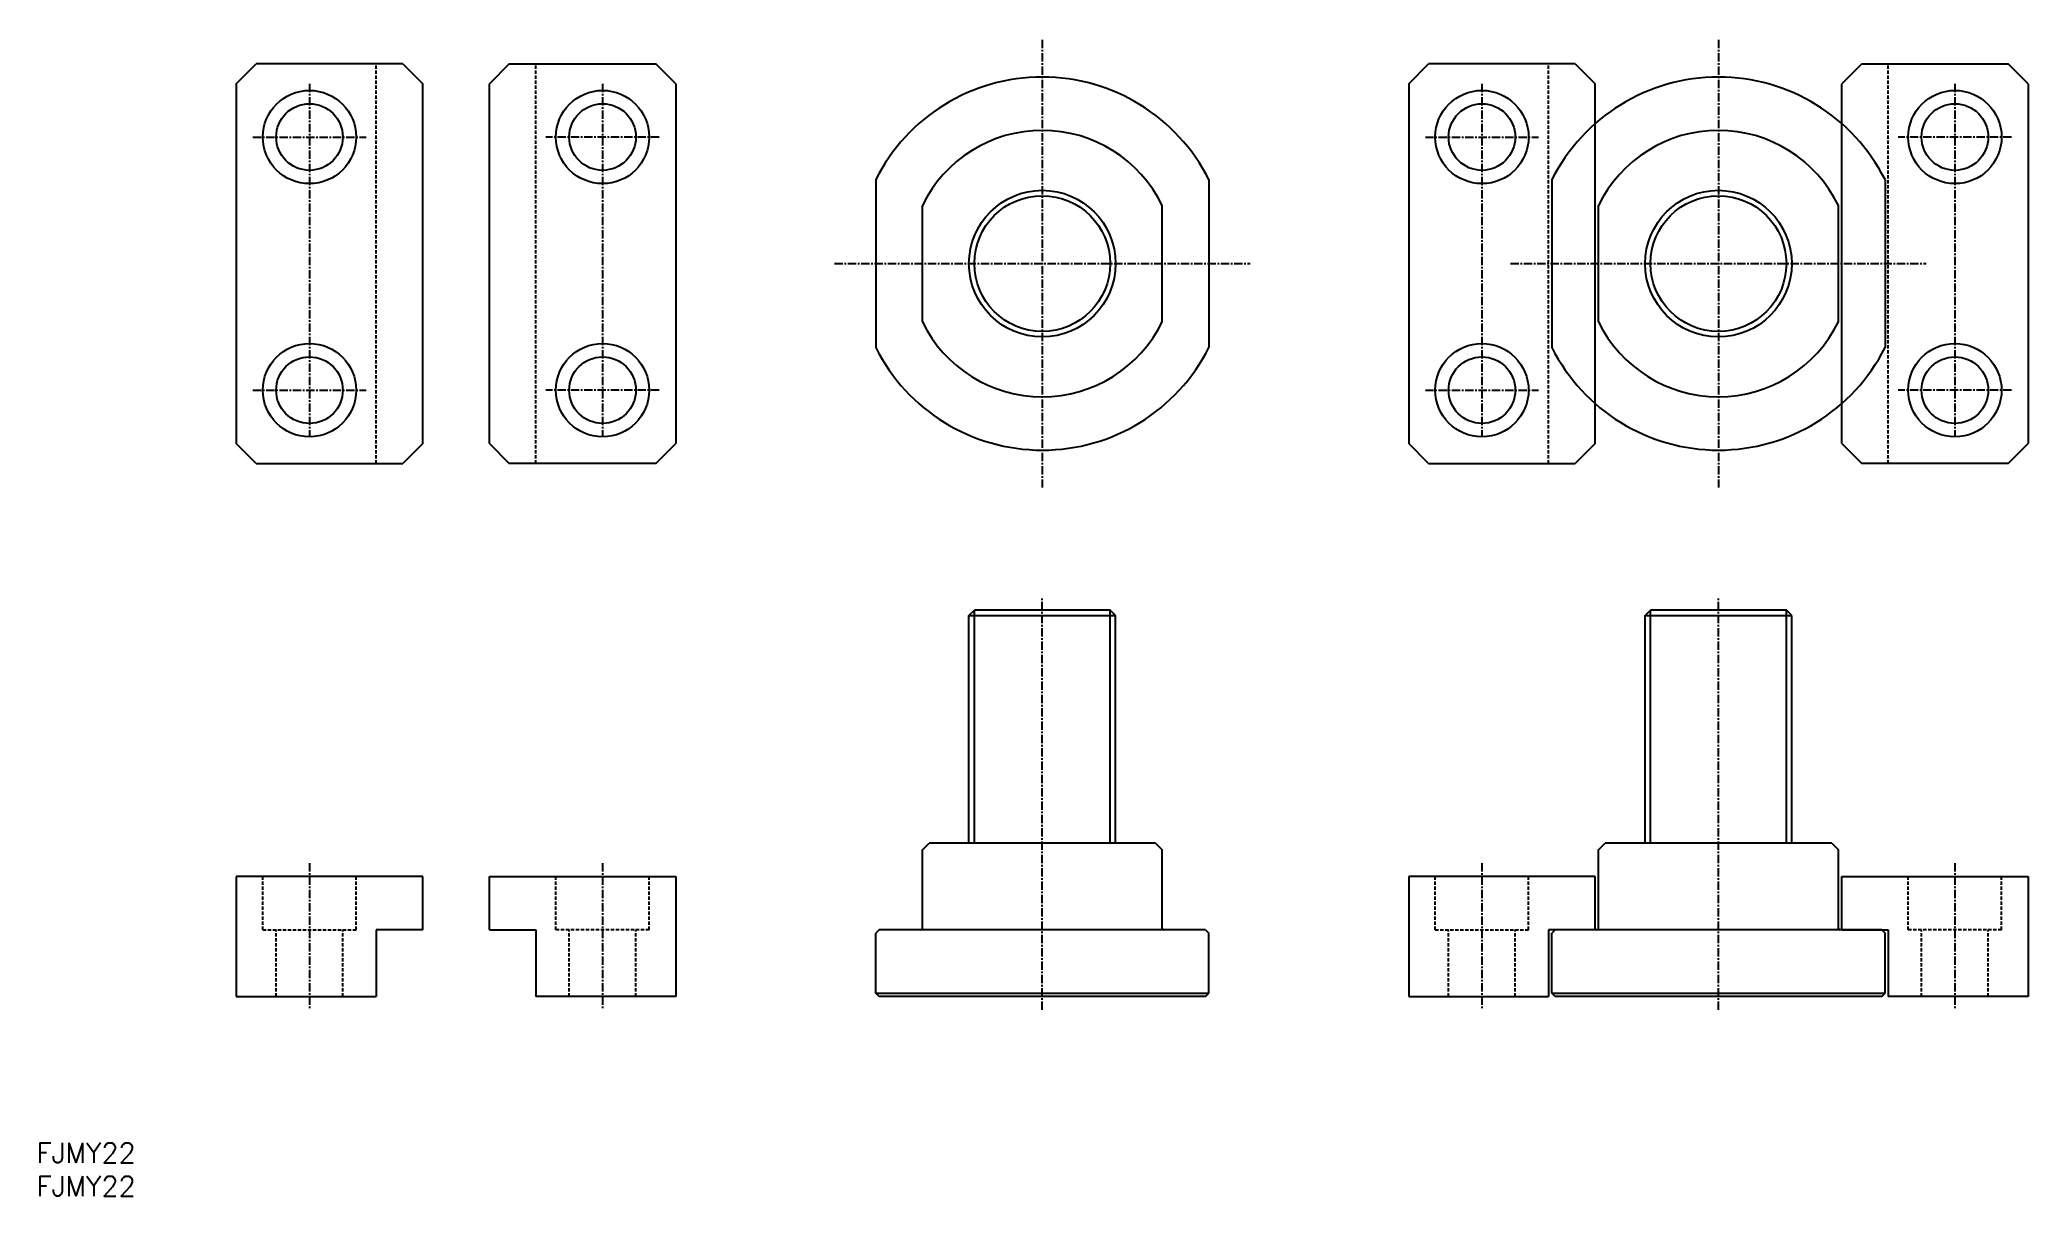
# Model space of a CAD drawing. Extents: x 1 to 299, y 0 to 174.
import ezdxf

# ---------------------------------------------------------------- set-up
doc = ezdxf.new("R2010")
doc.units = 0
doc.linetypes.add('CENTER', pattern=[2, 1.25, -0.25, 0.25, -0.25])
doc.linetypes.add('DASHED', pattern=[0.75, 0.5, -0.25])
doc.layers.get('0').update_dxf_attribs({"linetype": 'CONTINUOUS'})
doc.layers.add('CENTER', color=1, linetype='CENTER')
doc.styles.get("Standard").update_dxf_attribs({"font": 'txt.shx'})

# ---------------------------------------------------------------- blocks, each defined once
blk = doc.blocks.new('*U22')
at = {"color": 7, "linetype": 'CONTINUOUS'}
blk.add_text('FJMY22', height=3, dxfattribs=at).set_placement((0, 0))
blk = doc.blocks.new('*U23')
at = {"color": 7, "linetype": 'CONTINUOUS'}
blk.add_text('FJMY22', height=3, dxfattribs=at).set_placement((0, 5))

msp = doc.modelspace()

# ---------------------------------------------------------------- linework, layer by layer
at = {"color": 7, "linetype": 'CONTINUOUS'}
for p, q in [((30, 167), (33, 170)), ((55, 170), (33, 170)), ((55, 170), (58, 167)), ((71, 170), (68, 167)), ((71, 170), (93, 170)), ((96, 167), (93, 170)), ((206, 167), (209, 170)), ((231, 170), (209, 170)), ((231, 170), (234, 167)), ((274, 170), (271, 167)), ((274, 170), (296, 170)), ((299, 167), (296, 170)), ((30, 167), (30, 113)), ((58, 113), (58, 167)), ((68, 113), (68, 167)), ((96, 167), (96, 113)), ((206, 167), (206, 113)), ((234, 113), (234, 167)), ((271, 113), (271, 167)), ((299, 167), (299, 113)), ((126, 152.61), (126, 127.39)), ((176, 152.61), (176, 127.39)), ((227.5, 152.61), (227.5, 127.39)), ((277.5, 152.61), (277.5, 127.39)), ((133, 131.28), (133, 148.72)), ((169, 131.28), (169, 148.72)), ((234.5, 131.28), (234.5, 148.72)), ((270.5, 131.28), (270.5, 148.72)), ((33, 110), (30, 113)), ((58, 113), (55, 110)), ((68, 113), (71, 110)), ((93, 110), (96, 113)), ((209, 110), (206, 113)), ((234, 113), (231, 110)), ((271, 113), (274, 110)), ((296, 110), (299, 113)), ((33, 110), (55, 110)), ((93, 110), (71, 110)), ((209, 110), (231, 110)), ((296, 110), (274, 110)), ((140, 87.19), (140.81, 88)), ((140, 53), (140, 87.19)), ((140, 87.19), (162, 87.19)), ((161.19, 88), (140.81, 88)), ((162, 87.19), (161.19, 88)), ((162, 53), (162, 87.19)), ((241.5, 87.19), (242.31, 88)), ((241.5, 53), (241.5, 87.19)), ((241.5, 87.19), (263.5, 87.19)), ((262.69, 88), (242.31, 88)), ((263.5, 87.19), (262.69, 88)), ((263.5, 53), (263.5, 87.19)), ((133, 52), (134, 53)), ((133, 40.2), (133, 52)), ((168, 53), (134, 53)), ((168, 53), (169, 52)), ((169, 40.2), (169, 52)), ((234.5, 52), (235.5, 53)), ((234.5, 40.2), (234.5, 52)), ((269.5, 53), (235.5, 53)), ((269.5, 53), (270.5, 52)), ((270.5, 40.2), (270.5, 52)), ((58, 48), (30, 48)), ((30, 48), (30, 30)), ((58, 40), (58, 48)), ((68, 40), (68, 48)), ((68, 48), (96, 48)), ((96, 48), (96, 30)), ((234, 48), (206, 48)), ((206, 48), (206, 30)), ((234, 40), (234, 48)), ((271, 40), (271, 48)), ((271, 48), (299, 48)), ((299, 48), (299, 30)), ((51, 40), (51, 30)), ((58, 40), (51, 40)), ((68, 40), (75, 40)), ((75, 40), (75, 30)), ((126.5, 40), (126, 39.5)), ((126, 30.5), (126, 39.5)), ((175.5, 40), (126.5, 40)), ((175.5, 40), (176, 39.5)), ((176, 30.5), (176, 39.5)), ((227, 40), (227, 30)), ((234, 40), (227, 40)), ((228, 40), (227.5, 39.5)), ((227.5, 30.5), (227.5, 39.5)), ((277, 40), (228, 40)), ((271, 40), (278, 40)), ((277, 40), (277.5, 39.5)), ((277.5, 30.5), (277.5, 39.5)), ((278, 40), (278, 30)), ((30, 30), (51, 30)), ((96, 30), (75, 30)), ((126.5, 30), (126, 30.5)), ((126, 30.5), (176, 30.5)), ((175.5, 30), (126.5, 30)), ((175.5, 30), (176, 30.5)), ((206, 30), (227, 30)), ((228, 30), (227.5, 30.5)), ((227.5, 30.5), (277.5, 30.5)), ((277, 30), (228, 30)), ((277, 30), (277.5, 30.5)), ((299, 30), (278, 30))]:
    msp.add_line(p, q, dxfattribs=at)
at = {"color": 3, "linetype": 'DASHED'}
for p, q in [((51, 110), (51, 170)), ((75, 110), (75, 170)), ((227, 110), (227, 170)), ((278, 110), (278, 170)), ((34, 40), (34, 48)), ((48, 40), (48, 48)), ((78, 40), (78, 48)), ((92, 40), (92, 48)), ((210, 40), (210, 48)), ((224, 40), (224, 48)), ((281, 40), (281, 48)), ((295, 40), (295, 48)), ((34, 40), (48, 40)), ((36, 30), (36, 40)), ((46, 30), (46, 40)), ((92, 40), (78, 40)), ((80, 30), (80, 40)), ((90, 30), (90, 40)), ((210, 40), (224, 40)), ((212, 30), (212, 40)), ((222, 30), (222, 40)), ((295, 40), (281, 40)), ((283, 30), (283, 40)), ((293, 30), (293, 40))]:
    msp.add_line(p, q, dxfattribs=at)
at = {"color": 3, "linetype": 'CONTINUOUS'}
for p, q in [((140.81, 53), (140.81, 88)), ((161.19, 53), (161.19, 88)), ((242.31, 53), (242.31, 88)), ((262.69, 53), (262.69, 88))]:
    msp.add_line(p, q, dxfattribs=at)
at = {"color": 7, "linetype": 'CONTINUOUS'}
for centre, radius in [((41, 159), 7), ((85, 159), 7), ((217, 159), 7), ((288, 159), 7), ((41, 159), 5), ((85, 159), 5), ((217, 159), 5), ((288, 159), 5), ((151, 140), 10.19), ((252.5, 140), 10.19), ((41, 121), 7), ((41, 121), 5), ((85, 121), 7), ((85, 121), 5), ((217, 121), 7), ((217, 121), 5), ((288, 121), 7), ((288, 121), 5)]:
    msp.add_circle(centre, radius, dxfattribs=at)
at = {"color": 3, "linetype": 'CONTINUOUS'}
for centre in [(151, 140), (252.5, 140)]:
    msp.add_circle(centre, 11, dxfattribs=at)
at = {"color": 7, "linetype": 'CONTINUOUS'}
for centre, radius, start, end in [((151, 140), 28, 26.7655, 153.2345), ((252.5, 140), 28, 26.7655, 153.2345), ((151, 140), 20, 25.8419, 154.1581), ((252.5, 140), 20, 25.8419, 154.1581), ((151, 140), 20, 205.8419, 334.1581), ((252.5, 140), 20, 205.8419, 334.1581), ((151, 140), 28, 206.7655, 333.2345), ((252.5, 140), 28, 206.7655, 333.2345), ((132.8, 40.2), 0.2, 270, 0), ((169.2, 40.2), 0.2, 180, 270), ((234.3, 40.2), 0.2, 270, 0), ((270.7, 40.2), 0.2, 180, 270)]:
    msp.add_arc(centre, radius, start, end, dxfattribs=at)
at = {"layer": 'CENTER', "color": 1, "linetype": 'CENTER'}
for p, q in [((151, 173.6), (151, 106.4)), ((252.5, 173.6), (252.5, 106.4)), ((41, 167), (41, 114)), ((85, 167), (85, 114)), ((217, 167), (217, 114)), ((288, 167), (288, 114)), ((32.5, 159), (49.5, 159)), ((93.5, 159), (76.5, 159)), ((208.5, 159), (225.5, 159)), ((296.5, 159), (279.5, 159)), ((119.8, 140), (182.2, 140)), ((221.3, 140), (283.7, 140)), ((32.5, 121), (49.5, 121)), ((93.5, 121), (76.5, 121)), ((208.5, 121), (225.5, 121)), ((296.5, 121), (279.5, 121)), ((151, 28), (151, 90)), ((252.5, 28), (252.5, 90)), ((41, 50), (41, 28)), ((85, 50), (85, 28)), ((217, 50), (217, 28)), ((288, 50), (288, 28))]:
    msp.add_line(p, q, dxfattribs=at)

# ---------------------------------------------------------------- block references
at = {"color": 7, "linetype": 'CONTINUOUS'}
for name in ['*U23', '*U22']:
    msp.add_blockref(name, (0, 0), dxfattribs=at)

doc.saveas('drawing.dxf')
